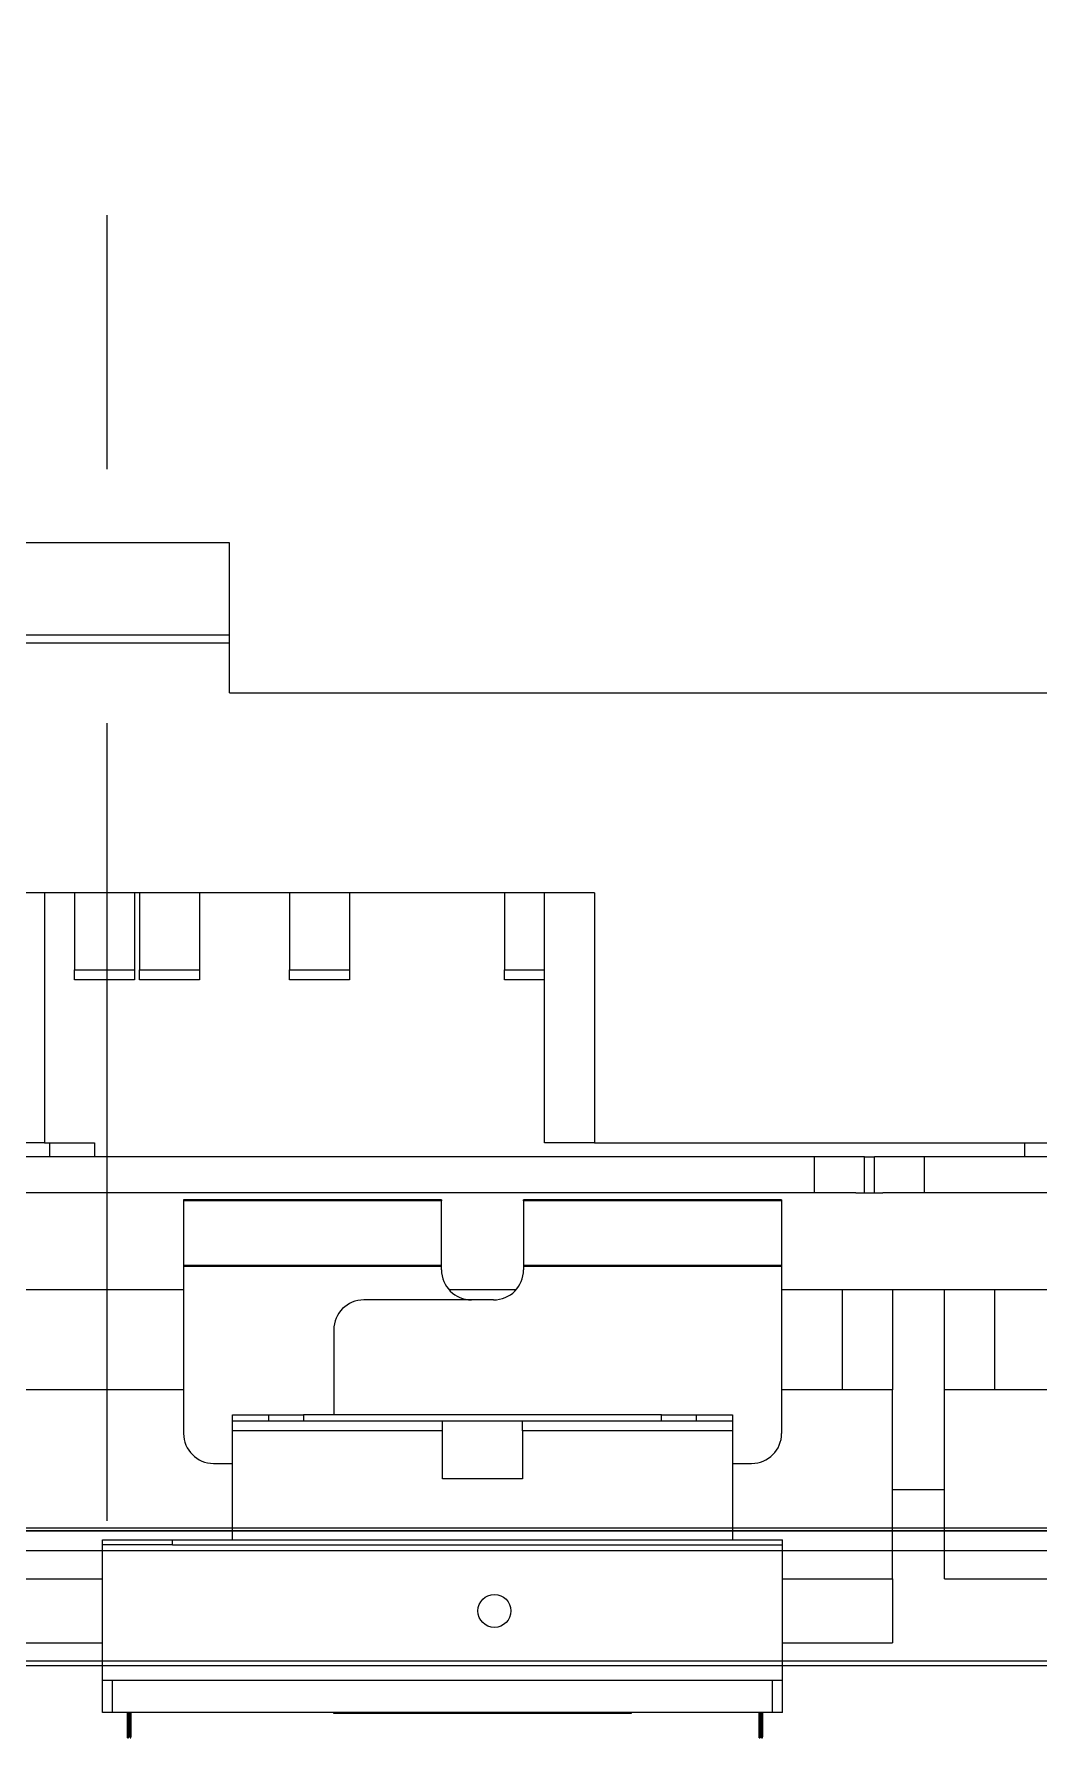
# Model space of a CAD drawing. Extents: x 500 to 100500, y -14500 to 21140.
# Drawn here: x 7255.5 to 7355.9, y -7008.7 to -6838.4 of the extents above; entities that cross this region are included whole.
import ezdxf

# ---------------------------------------------------------------- set-up
doc = ezdxf.new("R2010")
doc.units = 0
doc.linetypes.add('CENTER', pattern=[10.16, 6.35, -1.27, 1.27, -1.27])
doc.layers.get('0').update_dxf_attribs({"linetype": 'CONTINUOUS'})
doc.layers.add('Center', color=1, linetype='CENTER')

# ---------------------------------------------------------------- blocks, each defined once
blk = doc.blocks.new('SP R')
at = {"color": 3}
for p, q in [((17121.34, -97458.31), (18255.34, -97458.31)), ((18255.34, -97460.31), (17121.34, -97460.31)), ((17121.34, -97471.31), (18255.34, -97471.31)), ((18255.34, -97471.81), (17121.34, -97471.81))]:
    blk.add_line(p, q, dxfattribs=at)
blk.add_circle((17403.34, -97466.31), 1.65, dxfattribs=at)
blk = doc.blocks.new('KJVision F')
at = {"layer": 'Center', "ltscale": 20}
blk.add_line((8497.12, -70631.77, -10.47), (8497.12, -72337.14, -10.47), dxfattribs=at)
blk = doc.blocks.new('KJprobe Card F')
at = {"color": 6}
for p, q in [((30942.2, -77369.49, 43.99), (30857.2, -77369.49, 43.99)), ((30942.2, -77384.49, 43.99), (30942.2, -77369.49, 43.99)), ((30911, -77378.69, 43.99), (30942.2, -77378.69, 43.99)), ((30911.7, -77379.49, 43.99), (30942.2, -77379.49, 43.99)), ((30942.2, -77384.49, 43.99), (31148.7, -77384.49, 43.99)), ((30978.7, -77404.49, 43.99), (30918.7, -77404.49, 43.99)), ((30923.7, -77404.49, 43.99), (30923.7, -77429.49, 43.99)), ((30926.7, -77404.49, 43.99), (30926.7, -77412.19, 43.99)), ((30932.7, -77404.49, 43.99), (30932.7, -77412.19, 43.99)), ((30933.2, -77404.49, 43.99), (30933.2, -77412.19, 43.99)), ((30939.2, -77404.49, 43.99), (30939.2, -77412.19, 43.99)), ((30948.2, -77404.49, 43.99), (30948.2, -77412.19, 43.99)), ((30954.2, -77404.49, 43.99), (30954.2, -77412.19, 43.99)), ((30969.7, -77404.49, 43.99), (30969.7, -77412.19, 43.99)), ((30973.7, -77429.49, 43.99), (30973.7, -77404.49, 43.99)), ((30978.7, -77404.49, 43.99), (30978.7, -77429.49, 43.99)), ((30926.7, -77412.19, 43.99), (30932.7, -77412.19, 43.99)), ((30926.7, -77413.19, 43.99), (30926.7, -77412.19, 43.99)), ((30932.7, -77412.19, 43.99), (30932.7, -77413.19, 43.99)), ((30933.2, -77412.19, 43.99), (30939.2, -77412.19, 43.99)), ((30933.2, -77413.19, 43.99), (30933.2, -77412.19, 43.99)), ((30939.2, -77412.19, 43.99), (30939.2, -77413.19, 43.99)), ((30948.2, -77412.19, 43.99), (30954.2, -77412.19, 43.99)), ((30948.2, -77413.19, 43.99), (30948.2, -77412.19, 43.99)), ((30954.2, -77412.19, 43.99), (30954.2, -77413.19, 43.99)), ((30969.7, -77412.19, 43.99), (30973.7, -77412.19, 43.99)), ((30969.7, -77413.19, 43.99), (30969.7, -77412.19, 43.99)), ((30932.7, -77413.19, 43.99), (30926.7, -77413.19, 43.99)), ((30939.2, -77413.19, 43.99), (30933.2, -77413.19, 43.99)), ((30954.2, -77413.19, 43.99), (30948.2, -77413.19, 43.99)), ((30973.7, -77413.19, 43.99), (30969.7, -77413.19, 43.99)), ((30923.7, -77429.49, 43.99), (30918.7, -77429.49, 43.99)), ((30923.7, -77429.49, 43.99), (30924.2, -77429.49, 43.99)), ((30924.2, -77429.49, 43.99), (30928.7, -77429.49, 43.99)), ((30924.2, -77429.49, 43.99), (30924.2, -77430.89, 43.99)), ((30928.7, -77429.49, 43.99), (30928.7, -77430.89, 43.99)), ((30978.7, -77429.49, 43.99), (30973.7, -77429.49, 43.99)), ((30978.7, -77429.49, 43.99), (31528.7, -77429.49, 43.99)), ((31021.7, -77429.49, 43.99), (31021.7, -77430.89, 43.99)), ((31000.7, -77430.89, 43.99), (30498.7, -77430.89, 43.99)), ((31000.7, -77434.49, 43.99), (31000.7, -77430.89, 43.99)), ((31005.7, -77430.89, 43.99), (31000.7, -77430.89, 43.99)), ((31005.7, -77430.89, 43.99), (31006.7, -77430.89, 43.99)), ((31005.7, -77434.49, 43.99), (31005.7, -77430.89, 43.99)), ((31006.7, -77434.49, 43.99), (31006.7, -77430.89, 43.99)), ((31011.7, -77430.89, 43.99), (31006.7, -77430.89, 43.99)), ((31011.7, -77434.49, 43.99), (31011.7, -77430.89, 43.99)), ((31248.2, -77430.89, 43.99), (31011.7, -77430.89, 43.99)), ((31000.7, -77434.49, 43.99), (30498.7, -77434.49, 43.99)), ((31004.84, -77434.49, 43.99), (31000.7, -77434.49, 43.99)), ((31004.84, -77434.49, 43.99), (31007.55, -77434.49, 43.99)), ((31011.7, -77434.49, 43.99), (31007.55, -77434.49, 43.99)), ((31248.2, -77434.49, 43.99), (31011.7, -77434.49, 43.99)), ((30937.62, -77435.19, 43.99), (30937.62, -77435.29, 43.99)), ((30963.41, -77435.19, 43.99), (30937.62, -77435.19, 43.99)), ((30963.41, -77435.29, 43.99), (30937.62, -77435.29, 43.99)), ((30937.62, -77435.29, 43.99), (30937.62, -77435.3, 43.99)), ((30963.41, -77435.3, 43.99), (30937.62, -77435.3, 43.99)), ((30937.62, -77435.3, 43.99), (30937.62, -77441.76, 43.99)), ((30963.41, -77435.19, 43.99), (30963.41, -77435.29, 43.99)), ((30963.41, -77435.3, 43.99), (30963.41, -77435.29, 43.99)), ((30963.41, -77441.76, 43.99), (30963.41, -77435.3, 43.99)), ((30997.42, -77435.19, 43.99), (30971.62, -77435.19, 43.99)), ((30971.62, -77435.29, 43.99), (30971.62, -77435.19, 43.99)), ((30997.42, -77435.29, 43.99), (30971.62, -77435.29, 43.99)), ((30971.62, -77435.29, 43.99), (30971.62, -77435.3, 43.99)), ((30997.42, -77435.3, 43.99), (30971.62, -77435.3, 43.99)), ((30971.62, -77435.3, 43.99), (30971.62, -77441.76, 43.99)), ((30997.42, -77435.19, 43.99), (30997.42, -77435.29, 43.99)), ((30997.42, -77435.29, 43.99), (30997.42, -77435.3, 43.99)), ((30997.42, -77435.3, 43.99), (30997.42, -77441.76, 43.99)), ((30963.41, -77441.76, 43.99), (30937.62, -77441.76, 43.99)), ((30937.62, -77441.76, 43.99), (30937.62, -77441.86, 43.99)), ((30963.41, -77441.86, 43.99), (30937.62, -77441.86, 43.99)), ((30937.62, -77441.86, 43.99), (30937.62, -77458.54, 43.99)), ((30963.41, -77441.86, 43.99), (30963.41, -77441.76, 43.99)), ((30963.41, -77442.19, 43.99), (30963.41, -77441.86, 43.99)), ((30997.42, -77441.76, 43.99), (30971.62, -77441.76, 43.99)), ((30971.62, -77441.76, 43.99), (30971.62, -77441.86, 43.99)), ((30997.42, -77441.86, 43.99), (30971.62, -77441.86, 43.99)), ((30971.62, -77441.86, 43.99), (30971.62, -77442.19, 43.99)), ((30997.42, -77441.76, 43.99), (30997.42, -77441.86, 43.99)), ((30997.42, -77441.86, 43.99), (30997.42, -77458.54, 43.99)), ((30937.62, -77444.19, 43.99), (30921.65, -77444.19, 43.99)), ((30970.86, -77444.19, 43.99), (30964.17, -77444.19, 43.99)), ((31027.37, -77444.19, 43.99), (30997.42, -77444.19, 43.99)), ((31003.5, -77454.19, 43.99), (31003.5, -77444.19, 43.99)), ((31008.5, -77444.19, 43.99), (31008.5, -77454.19, 43.99)), ((31013.7, -77454.19, 43.99), (31013.7, -77444.19, 43.99)), ((31018.7, -77444.19, 43.99), (31018.7, -77454.19, 43.99)), ((30968.62, -77445.19, 43.99), (30955.64, -77445.19, 43.99)), ((30952.64, -77448.19, 43.99), (30952.64, -77456.69, 43.99)), ((30937.62, -77454.19, 43.99), (30921.65, -77454.19, 43.99)), ((31008.5, -77454.19, 43.99), (30997.42, -77454.19, 43.99)), ((31008.5, -77473.09, 43.99), (31008.5, -77454.19, 43.99)), ((31027.37, -77454.19, 43.99), (31013.7, -77454.19, 43.99)), ((31013.7, -77473.09, 43.99), (31013.7, -77454.19, 43.99)), ((30942.52, -77457.29, 43.99), (30942.52, -77456.69, 43.99)), ((30942.52, -77456.69, 43.99), (30946.12, -77456.69, 43.99)), ((30946.12, -77456.69, 43.99), (30949.62, -77456.69, 43.99)), ((30946.12, -77456.69, 43.99), (30946.12, -77457.29, 43.99)), ((30949.62, -77456.69, 43.99), (30949.62, -77457.29, 43.99)), ((30985.42, -77456.69, 43.99), (30949.62, -77456.69, 43.99)), ((30985.42, -77457.29, 43.99), (30985.42, -77456.69, 43.99)), ((30985.42, -77456.69, 43.99), (30988.92, -77456.69, 43.99)), ((30988.92, -77456.69, 43.99), (30992.52, -77456.69, 43.99)), ((30988.92, -77457.29, 43.99), (30988.92, -77456.69, 43.99)), ((30992.52, -77456.69, 43.99), (30992.52, -77457.29, 43.99)), ((30942.52, -77457.29, 43.99), (30963.52, -77457.29, 43.99)), ((30942.52, -77458.29, 43.99), (30942.52, -77457.29, 43.99)), ((30963.52, -77458.29, 43.99), (30942.52, -77458.29, 43.99)), ((30942.52, -77469.19, 43.99), (30942.52, -77458.29, 43.99)), ((30963.52, -77458.29, 43.99), (30963.52, -77457.29, 43.99)), ((30963.52, -77457.29, 43.99), (30971.52, -77457.29, 43.99)), ((30963.52, -77463.09, 43.99), (30963.52, -77458.29, 43.99)), ((30971.52, -77457.29, 43.99), (30992.52, -77457.29, 43.99)), ((30971.52, -77458.29, 43.99), (30971.52, -77457.29, 43.99)), ((30992.52, -77458.29, 43.99), (30971.52, -77458.29, 43.99)), ((30971.52, -77458.29, 43.99), (30971.52, -77463.09, 43.99)), ((30992.52, -77457.29, 43.99), (30992.52, -77458.29, 43.99)), ((30992.52, -77458.29, 43.99), (30992.52, -77469.19, 43.99)), ((30940.62, -77461.54, 43.99), (30942.52, -77461.54, 43.99)), ((30992.52, -77461.54, 43.99), (30994.42, -77461.54, 43.99)), ((30971.52, -77463.09, 43.99), (30963.52, -77463.09, 43.99)), ((31013.7, -77464.19, 43.99), (31008.5, -77464.19, 43.99)), ((30929.52, -77469.19, 43.99), (30936.52, -77469.19, 43.99)), ((30929.52, -77469.69, 43.99), (30929.52, -77469.19, 43.99)), ((30936.52, -77469.69, 43.99), (30929.52, -77469.69, 43.99)), ((30929.52, -77483.23, 43.99), (30929.52, -77469.69, 43.99)), ((30936.52, -77469.69, 43.99), (30936.52, -77469.19, 43.99)), ((30936.52, -77469.19, 43.99), (30942.52, -77469.19, 43.99)), ((30936.52, -77469.69, 43.99), (30997.52, -77469.69, 43.99)), ((30942.52, -77469.19, 43.99), (30992.52, -77469.19, 43.99)), ((30992.52, -77469.19, 43.99), (30997.52, -77469.19, 43.99)), ((30997.52, -77469.69, 43.99), (30997.52, -77469.19, 43.99)), ((30997.52, -77483.23, 43.99), (30997.52, -77469.69, 43.99)), ((30916.75, -77473.09, 43.99), (30929.52, -77473.09, 43.99)), ((30997.52, -77473.09, 43.99), (31008.5, -77473.09, 43.99)), ((31008.5, -77473.09, 43.99), (31008.5, -77479.49, 43.99)), ((31013.7, -77473.09, 43.99), (31024.6, -77473.09, 43.99)), ((30916.75, -77479.49, 43.99), (30929.52, -77479.49, 43.99)), ((30997.52, -77479.49, 43.99), (31008.5, -77479.49, 43.99)), ((30997.52, -77483.23, 43.99), (30929.52, -77483.23, 43.99)), ((30929.52, -77486.43, 43.99), (30929.52, -77483.23, 43.99)), ((30930.52, -77486.43, 43.99), (30930.52, -77483.23, 43.99)), ((30996.52, -77483.23, 43.99), (30930.52, -77483.23, 43.99)), ((30996.52, -77486.43, 43.99), (30996.52, -77483.23, 43.99)), ((30997.52, -77486.43, 43.99), (30997.52, -77483.23, 43.99)), ((30930.52, -77486.43, 43.99), (30929.52, -77486.43, 43.99)), ((30996.52, -77486.43, 43.99), (30930.52, -77486.43, 43.99)), ((30932.01, -77486.44, 43.99), (30932.01, -77486.43, 43.99)), ((30932.13, -77486.44, 43.99), (30932.01, -77486.44, 43.99)), ((30932.03, -77487.61, 43.99), (30932.03, -77486.44, 43.99)), ((30932.11, -77487.61, 43.99), (30932.03, -77487.61, 43.99)), ((30932.03, -77487.66, 43.99), (30932.03, -77487.61, 43.99)), ((30932.03, -77487.66, 43.99), (30932.11, -77487.66, 43.99)), ((30932.03, -77488.89, 43.99), (30932.03, -77487.66, 43.99)), ((30932.11, -77486.44, 43.99), (30932.11, -77487.61, 43.99)), ((30932.11, -77487.66, 43.99), (30932.11, -77487.61, 43.99)), ((30932.11, -77487.66, 43.99), (30932.11, -77488.89, 43.99)), ((30932.13, -77486.44, 43.99), (30932.13, -77486.43, 43.99)), ((30932.25, -77486.44, 43.99), (30932.25, -77486.43, 43.99)), ((30932.37, -77486.44, 43.99), (30932.25, -77486.44, 43.99)), ((30932.27, -77487.61, 43.99), (30932.27, -77486.44, 43.99)), ((30932.35, -77487.61, 43.99), (30932.27, -77487.61, 43.99)), ((30932.27, -77487.66, 43.99), (30932.27, -77487.61, 43.99)), ((30932.27, -77487.66, 43.99), (30932.35, -77487.66, 43.99)), ((30932.27, -77488.89, 43.99), (30932.27, -77487.66, 43.99)), ((30932.35, -77486.44, 43.99), (30932.35, -77487.61, 43.99)), ((30932.35, -77487.66, 43.99), (30932.35, -77487.61, 43.99)), ((30932.35, -77487.66, 43.99), (30932.35, -77488.89, 43.99)), ((30932.37, -77486.44, 43.99), (30932.37, -77486.43, 43.99)), ((30952.64, -77486.44, 43.99), (30952.64, -77486.43, 43.99)), ((30952.64, -77486.54, 43.99), (30952.64, -77486.44, 43.99)), ((30982.39, -77486.44, 43.99), (30952.64, -77486.44, 43.99)), ((30952.89, -77486.44, 43.99), (30952.64, -77486.44, 43.99)), ((30982.39, -77486.54, 43.99), (30952.64, -77486.54, 43.99)), ((30952.89, -77486.44, 43.99), (30952.89, -77486.43, 43.99)), ((30953.14, -77486.44, 43.99), (30953.14, -77486.43, 43.99)), ((30953.39, -77486.44, 43.99), (30953.14, -77486.44, 43.99)), ((30953.39, -77486.44, 43.99), (30953.39, -77486.43, 43.99)), ((30953.64, -77486.44, 43.99), (30953.64, -77486.43, 43.99)), ((30953.89, -77486.44, 43.99), (30953.64, -77486.44, 43.99)), ((30953.89, -77486.44, 43.99), (30953.89, -77486.43, 43.99)), ((30954.14, -77486.44, 43.99), (30954.14, -77486.43, 43.99)), ((30954.39, -77486.44, 43.99), (30954.14, -77486.44, 43.99)), ((30954.39, -77486.44, 43.99), (30954.39, -77486.43, 43.99)), ((30954.64, -77486.44, 43.99), (30954.64, -77486.43, 43.99)), ((30954.89, -77486.44, 43.99), (30954.64, -77486.44, 43.99)), ((30954.89, -77486.44, 43.99), (30954.89, -77486.43, 43.99)), ((30955.14, -77486.44, 43.99), (30955.14, -77486.43, 43.99)), ((30955.39, -77486.44, 43.99), (30955.14, -77486.44, 43.99)), ((30955.39, -77486.44, 43.99), (30955.39, -77486.43, 43.99)), ((30955.64, -77486.44, 43.99), (30955.64, -77486.43, 43.99)), ((30955.89, -77486.44, 43.99), (30955.64, -77486.44, 43.99)), ((30955.89, -77486.44, 43.99), (30955.89, -77486.43, 43.99)), ((30956.14, -77486.44, 43.99), (30956.14, -77486.43, 43.99)), ((30956.39, -77486.44, 43.99), (30956.14, -77486.44, 43.99)), ((30956.39, -77486.44, 43.99), (30956.39, -77486.43, 43.99)), ((30956.64, -77486.44, 43.99), (30956.64, -77486.43, 43.99)), ((30956.89, -77486.44, 43.99), (30956.64, -77486.44, 43.99)), ((30956.89, -77486.44, 43.99), (30956.89, -77486.43, 43.99)), ((30957.14, -77486.44, 43.99), (30957.14, -77486.43, 43.99)), ((30957.39, -77486.44, 43.99), (30957.14, -77486.44, 43.99)), ((30957.39, -77486.44, 43.99), (30957.39, -77486.43, 43.99)), ((30957.64, -77486.44, 43.99), (30957.64, -77486.43, 43.99)), ((30957.89, -77486.44, 43.99), (30957.64, -77486.44, 43.99)), ((30957.89, -77486.44, 43.99), (30957.89, -77486.43, 43.99)), ((30958.14, -77486.44, 43.99), (30958.14, -77486.43, 43.99)), ((30958.39, -77486.44, 43.99), (30958.14, -77486.44, 43.99)), ((30958.39, -77486.44, 43.99), (30958.39, -77486.43, 43.99)), ((30958.64, -77486.44, 43.99), (30958.64, -77486.43, 43.99)), ((30958.89, -77486.44, 43.99), (30958.64, -77486.44, 43.99)), ((30958.89, -77486.44, 43.99), (30958.89, -77486.43, 43.99)), ((30959.14, -77486.44, 43.99), (30959.14, -77486.43, 43.99)), ((30959.39, -77486.44, 43.99), (30959.14, -77486.44, 43.99)), ((30959.39, -77486.44, 43.99), (30959.39, -77486.43, 43.99)), ((30959.64, -77486.44, 43.99), (30959.64, -77486.43, 43.99)), ((30959.89, -77486.44, 43.99), (30959.64, -77486.44, 43.99)), ((30959.89, -77486.44, 43.99), (30959.89, -77486.43, 43.99)), ((30960.14, -77486.44, 43.99), (30960.14, -77486.43, 43.99)), ((30960.39, -77486.44, 43.99), (30960.14, -77486.44, 43.99)), ((30960.39, -77486.44, 43.99), (30960.39, -77486.43, 43.99)), ((30960.64, -77486.44, 43.99), (30960.64, -77486.43, 43.99)), ((30960.89, -77486.44, 43.99), (30960.64, -77486.44, 43.99)), ((30960.89, -77486.44, 43.99), (30960.89, -77486.43, 43.99)), ((30961.14, -77486.44, 43.99), (30961.14, -77486.43, 43.99)), ((30961.39, -77486.44, 43.99), (30961.14, -77486.44, 43.99)), ((30961.39, -77486.44, 43.99), (30961.39, -77486.43, 43.99)), ((30961.64, -77486.44, 43.99), (30961.64, -77486.43, 43.99)), ((30961.89, -77486.44, 43.99), (30961.64, -77486.44, 43.99)), ((30961.89, -77486.44, 43.99), (30961.89, -77486.43, 43.99)), ((30962.14, -77486.44, 43.99), (30962.14, -77486.43, 43.99)), ((30962.39, -77486.44, 43.99), (30962.14, -77486.44, 43.99)), ((30962.39, -77486.44, 43.99), (30962.39, -77486.43, 43.99)), ((30962.64, -77486.44, 43.99), (30962.64, -77486.43, 43.99)), ((30962.89, -77486.44, 43.99), (30962.64, -77486.44, 43.99)), ((30962.89, -77486.44, 43.99), (30962.89, -77486.43, 43.99)), ((30963.14, -77486.44, 43.99), (30963.14, -77486.43, 43.99)), ((30963.39, -77486.44, 43.99), (30963.14, -77486.44, 43.99)), ((30963.39, -77486.44, 43.99), (30963.39, -77486.43, 43.99)), ((30963.64, -77486.44, 43.99), (30963.64, -77486.43, 43.99)), ((30963.89, -77486.44, 43.99), (30963.64, -77486.44, 43.99)), ((30963.89, -77486.44, 43.99), (30963.89, -77486.43, 43.99)), ((30964.14, -77486.44, 43.99), (30964.14, -77486.43, 43.99)), ((30964.39, -77486.44, 43.99), (30964.14, -77486.44, 43.99)), ((30964.39, -77486.44, 43.99), (30964.39, -77486.43, 43.99)), ((30964.64, -77486.44, 43.99), (30964.64, -77486.43, 43.99)), ((30964.89, -77486.44, 43.99), (30964.64, -77486.44, 43.99)), ((30964.89, -77486.44, 43.99), (30964.89, -77486.43, 43.99)), ((30965.14, -77486.44, 43.99), (30965.14, -77486.43, 43.99)), ((30965.39, -77486.44, 43.99), (30965.14, -77486.44, 43.99)), ((30965.39, -77486.44, 43.99), (30965.39, -77486.43, 43.99)), ((30965.64, -77486.44, 43.99), (30965.64, -77486.43, 43.99)), ((30965.89, -77486.44, 43.99), (30965.64, -77486.44, 43.99)), ((30965.89, -77486.44, 43.99), (30965.89, -77486.43, 43.99)), ((30966.14, -77486.44, 43.99), (30966.14, -77486.43, 43.99)), ((30966.39, -77486.44, 43.99), (30966.14, -77486.44, 43.99)), ((30966.39, -77486.44, 43.99), (30966.39, -77486.43, 43.99)), ((30966.64, -77486.44, 43.99), (30966.64, -77486.43, 43.99)), ((30966.89, -77486.44, 43.99), (30966.64, -77486.44, 43.99)), ((30966.89, -77486.44, 43.99), (30966.89, -77486.43, 43.99)), ((30967.14, -77486.44, 43.99), (30967.14, -77486.43, 43.99)), ((30967.39, -77486.44, 43.99), (30967.14, -77486.44, 43.99)), ((30967.39, -77486.44, 43.99), (30967.39, -77486.43, 43.99)), ((30967.64, -77486.44, 43.99), (30967.64, -77486.43, 43.99)), ((30967.89, -77486.44, 43.99), (30967.64, -77486.44, 43.99)), ((30967.89, -77486.44, 43.99), (30967.89, -77486.43, 43.99)), ((30968.14, -77486.44, 43.99), (30968.14, -77486.43, 43.99)), ((30968.39, -77486.44, 43.99), (30968.14, -77486.44, 43.99)), ((30968.39, -77486.44, 43.99), (30968.39, -77486.43, 43.99)), ((30968.64, -77486.44, 43.99), (30968.64, -77486.43, 43.99)), ((30968.89, -77486.44, 43.99), (30968.64, -77486.44, 43.99)), ((30968.89, -77486.44, 43.99), (30968.89, -77486.43, 43.99)), ((30969.14, -77486.44, 43.99), (30969.14, -77486.43, 43.99)), ((30969.39, -77486.44, 43.99), (30969.14, -77486.44, 43.99)), ((30969.39, -77486.44, 43.99), (30969.39, -77486.43, 43.99)), ((30969.64, -77486.44, 43.99), (30969.64, -77486.43, 43.99)), ((30969.89, -77486.44, 43.99), (30969.64, -77486.44, 43.99)), ((30969.89, -77486.44, 43.99), (30969.89, -77486.43, 43.99)), ((30970.14, -77486.44, 43.99), (30970.14, -77486.43, 43.99)), ((30970.39, -77486.44, 43.99), (30970.14, -77486.44, 43.99)), ((30970.39, -77486.44, 43.99), (30970.39, -77486.43, 43.99)), ((30970.64, -77486.44, 43.99), (30970.64, -77486.43, 43.99)), ((30970.89, -77486.44, 43.99), (30970.64, -77486.44, 43.99)), ((30970.89, -77486.44, 43.99), (30970.89, -77486.43, 43.99)), ((30971.14, -77486.44, 43.99), (30971.14, -77486.43, 43.99)), ((30971.39, -77486.44, 43.99), (30971.14, -77486.44, 43.99)), ((30971.39, -77486.44, 43.99), (30971.39, -77486.43, 43.99)), ((30971.64, -77486.44, 43.99), (30971.64, -77486.43, 43.99)), ((30971.89, -77486.44, 43.99), (30971.64, -77486.44, 43.99)), ((30971.89, -77486.44, 43.99), (30971.89, -77486.43, 43.99)), ((30972.14, -77486.44, 43.99), (30972.14, -77486.43, 43.99)), ((30972.39, -77486.44, 43.99), (30972.14, -77486.44, 43.99)), ((30972.39, -77486.44, 43.99), (30972.39, -77486.43, 43.99)), ((30972.64, -77486.44, 43.99), (30972.64, -77486.43, 43.99)), ((30972.89, -77486.44, 43.99), (30972.64, -77486.44, 43.99)), ((30972.89, -77486.44, 43.99), (30972.89, -77486.43, 43.99)), ((30973.14, -77486.44, 43.99), (30973.14, -77486.43, 43.99)), ((30973.39, -77486.44, 43.99), (30973.14, -77486.44, 43.99)), ((30973.39, -77486.44, 43.99), (30973.39, -77486.43, 43.99)), ((30973.64, -77486.44, 43.99), (30973.64, -77486.43, 43.99)), ((30973.89, -77486.44, 43.99), (30973.64, -77486.44, 43.99)), ((30973.89, -77486.44, 43.99), (30973.89, -77486.43, 43.99)), ((30974.14, -77486.44, 43.99), (30974.14, -77486.43, 43.99)), ((30974.39, -77486.44, 43.99), (30974.14, -77486.44, 43.99)), ((30974.39, -77486.44, 43.99), (30974.39, -77486.43, 43.99)), ((30974.64, -77486.44, 43.99), (30974.64, -77486.43, 43.99)), ((30974.89, -77486.44, 43.99), (30974.64, -77486.44, 43.99)), ((30974.89, -77486.44, 43.99), (30974.89, -77486.43, 43.99)), ((30975.14, -77486.44, 43.99), (30975.14, -77486.43, 43.99)), ((30975.39, -77486.44, 43.99), (30975.14, -77486.44, 43.99)), ((30975.39, -77486.44, 43.99), (30975.39, -77486.43, 43.99)), ((30975.64, -77486.44, 43.99), (30975.64, -77486.43, 43.99)), ((30975.89, -77486.44, 43.99), (30975.64, -77486.44, 43.99)), ((30975.89, -77486.44, 43.99), (30975.89, -77486.43, 43.99)), ((30976.14, -77486.44, 43.99), (30976.14, -77486.43, 43.99)), ((30976.39, -77486.44, 43.99), (30976.14, -77486.44, 43.99)), ((30976.39, -77486.44, 43.99), (30976.39, -77486.43, 43.99)), ((30976.64, -77486.44, 43.99), (30976.64, -77486.43, 43.99)), ((30976.89, -77486.44, 43.99), (30976.64, -77486.44, 43.99)), ((30976.89, -77486.44, 43.99), (30976.89, -77486.43, 43.99)), ((30977.14, -77486.44, 43.99), (30977.14, -77486.43, 43.99)), ((30977.39, -77486.44, 43.99), (30977.14, -77486.44, 43.99)), ((30977.39, -77486.44, 43.99), (30977.39, -77486.43, 43.99)), ((30977.64, -77486.44, 43.99), (30977.64, -77486.43, 43.99)), ((30977.89, -77486.44, 43.99), (30977.64, -77486.44, 43.99)), ((30977.89, -77486.44, 43.99), (30977.89, -77486.43, 43.99)), ((30978.14, -77486.44, 43.99), (30978.14, -77486.43, 43.99)), ((30978.39, -77486.44, 43.99), (30978.14, -77486.44, 43.99)), ((30978.39, -77486.44, 43.99), (30978.39, -77486.43, 43.99)), ((30978.64, -77486.44, 43.99), (30978.64, -77486.43, 43.99)), ((30978.89, -77486.44, 43.99), (30978.64, -77486.44, 43.99)), ((30978.89, -77486.44, 43.99), (30978.89, -77486.43, 43.99)), ((30979.14, -77486.44, 43.99), (30979.14, -77486.43, 43.99)), ((30979.39, -77486.44, 43.99), (30979.14, -77486.44, 43.99)), ((30979.39, -77486.44, 43.99), (30979.39, -77486.43, 43.99)), ((30979.64, -77486.44, 43.99), (30979.64, -77486.43, 43.99)), ((30979.89, -77486.44, 43.99), (30979.64, -77486.44, 43.99)), ((30979.89, -77486.44, 43.99), (30979.89, -77486.43, 43.99)), ((30980.14, -77486.44, 43.99), (30980.14, -77486.43, 43.99)), ((30980.39, -77486.44, 43.99), (30980.14, -77486.44, 43.99)), ((30980.39, -77486.44, 43.99), (30980.39, -77486.43, 43.99)), ((30980.64, -77486.44, 43.99), (30980.64, -77486.43, 43.99)), ((30980.89, -77486.44, 43.99), (30980.64, -77486.44, 43.99)), ((30980.89, -77486.44, 43.99), (30980.89, -77486.43, 43.99)), ((30981.14, -77486.44, 43.99), (30981.14, -77486.43, 43.99)), ((30981.39, -77486.44, 43.99), (30981.14, -77486.44, 43.99)), ((30981.39, -77486.44, 43.99), (30981.39, -77486.43, 43.99)), ((30981.64, -77486.44, 43.99), (30981.64, -77486.43, 43.99)), ((30981.89, -77486.44, 43.99), (30981.64, -77486.44, 43.99)), ((30981.89, -77486.44, 43.99), (30981.89, -77486.43, 43.99)), ((30982.14, -77486.44, 43.99), (30982.14, -77486.43, 43.99)), ((30982.39, -77486.44, 43.99), (30982.14, -77486.44, 43.99)), ((30982.39, -77486.44, 43.99), (30982.39, -77486.43, 43.99)), ((30982.39, -77486.44, 43.99), (30982.39, -77486.54, 43.99)), ((30995.18, -77487.61, 43.99), (30995.18, -77486.43, 43.99)), ((30995.26, -77487.61, 43.99), (30995.18, -77487.61, 43.99)), ((30995.18, -77487.66, 43.99), (30995.18, -77487.61, 43.99)), ((30995.18, -77488.89, 43.99), (30995.18, -77487.66, 43.99)), ((30995.18, -77487.66, 43.99), (30995.26, -77487.66, 43.99)), ((30995.23, -77486.44, 43.99), (30995.23, -77486.43, 43.99)), ((30995.35, -77486.44, 43.99), (30995.23, -77486.44, 43.99)), ((30995.26, -77486.44, 43.99), (30995.26, -77487.61, 43.99)), ((30995.26, -77487.66, 43.99), (30995.26, -77487.61, 43.99)), ((30995.26, -77487.66, 43.99), (30995.26, -77488.89, 43.99)), ((30995.35, -77486.44, 43.99), (30995.35, -77486.43, 43.99)), ((30995.42, -77487.61, 43.99), (30995.42, -77486.43, 43.99)), ((30995.5, -77487.61, 43.99), (30995.42, -77487.61, 43.99)), ((30995.42, -77487.66, 43.99), (30995.42, -77487.61, 43.99)), ((30995.42, -77487.66, 43.99), (30995.5, -77487.66, 43.99)), ((30995.42, -77488.89, 43.99), (30995.42, -77487.66, 43.99)), ((30995.47, -77486.44, 43.99), (30995.47, -77486.43, 43.99)), ((30995.59, -77486.44, 43.99), (30995.47, -77486.44, 43.99)), ((30995.5, -77486.44, 43.99), (30995.5, -77487.61, 43.99)), ((30995.5, -77487.66, 43.99), (30995.5, -77487.61, 43.99)), ((30995.5, -77487.66, 43.99), (30995.5, -77488.89, 43.99)), ((30995.59, -77486.44, 43.99), (30995.59, -77486.43, 43.99)), ((30997.52, -77486.43, 43.99), (30996.52, -77486.43, 43.99)), ((30932.11, -77488.89, 43.99), (30932.03, -77488.89, 43.99)), ((30932.03, -77488.9, 43.99), (30932.03, -77488.89, 43.99)), ((30932.03, -77488.9, 43.99), (30932.11, -77488.9, 43.99)), ((30932.03, -77488.98, 43.99), (30932.03, -77488.9, 43.99)), ((30932.11, -77488.98, 43.99), (30932.03, -77488.98, 43.99)), ((30932.03, -77488.99, 43.99), (30932.03, -77488.98, 43.99)), ((30932.03, -77488.99, 43.99), (30932.11, -77488.99, 43.99)), ((30932.03, -77488.99, 43.99), (30932.11, -77488.99, 43.99)), ((30932.03, -77488.99, 43.99), (30932.03, -77488.99, 43.99)), ((30932.11, -77488.9, 43.99), (30932.11, -77488.89, 43.99)), ((30932.11, -77488.98, 43.99), (30932.11, -77488.9, 43.99)), ((30932.11, -77488.99, 43.99), (30932.11, -77488.98, 43.99)), ((30932.11, -77488.99, 43.99), (30932.11, -77488.99, 43.99)), ((30932.35, -77488.89, 43.99), (30932.27, -77488.89, 43.99)), ((30932.27, -77488.9, 43.99), (30932.27, -77488.89, 43.99)), ((30932.27, -77488.9, 43.99), (30932.35, -77488.9, 43.99)), ((30932.27, -77488.98, 43.99), (30932.27, -77488.9, 43.99)), ((30932.35, -77488.98, 43.99), (30932.27, -77488.98, 43.99)), ((30932.27, -77488.99, 43.99), (30932.27, -77488.98, 43.99)), ((30932.27, -77488.99, 43.99), (30932.35, -77488.99, 43.99)), ((30932.27, -77488.99, 43.99), (30932.35, -77488.99, 43.99)), ((30932.27, -77488.99, 43.99), (30932.27, -77488.99, 43.99)), ((30932.35, -77488.9, 43.99), (30932.35, -77488.89, 43.99)), ((30932.35, -77488.98, 43.99), (30932.35, -77488.9, 43.99)), ((30932.35, -77488.99, 43.99), (30932.35, -77488.98, 43.99)), ((30932.35, -77488.99, 43.99), (30932.35, -77488.99, 43.99)), ((30995.26, -77488.89, 43.99), (30995.18, -77488.89, 43.99)), ((30995.18, -77488.9, 43.99), (30995.18, -77488.89, 43.99)), ((30995.18, -77488.9, 43.99), (30995.26, -77488.9, 43.99)), ((30995.18, -77488.98, 43.99), (30995.18, -77488.9, 43.99)), ((30995.26, -77488.98, 43.99), (30995.18, -77488.98, 43.99)), ((30995.18, -77488.99, 43.99), (30995.18, -77488.98, 43.99)), ((30995.18, -77488.99, 43.99), (30995.26, -77488.99, 43.99)), ((30995.18, -77488.99, 43.99), (30995.26, -77488.99, 43.99)), ((30995.18, -77488.99, 43.99), (30995.18, -77488.99, 43.99)), ((30995.26, -77488.9, 43.99), (30995.26, -77488.89, 43.99)), ((30995.26, -77488.98, 43.99), (30995.26, -77488.9, 43.99)), ((30995.26, -77488.99, 43.99), (30995.26, -77488.98, 43.99)), ((30995.26, -77488.99, 43.99), (30995.26, -77488.99, 43.99)), ((30995.5, -77488.89, 43.99), (30995.42, -77488.89, 43.99)), ((30995.42, -77488.9, 43.99), (30995.42, -77488.89, 43.99)), ((30995.42, -77488.9, 43.99), (30995.5, -77488.9, 43.99)), ((30995.42, -77488.98, 43.99), (30995.42, -77488.9, 43.99)), ((30995.5, -77488.98, 43.99), (30995.42, -77488.98, 43.99)), ((30995.42, -77488.99, 43.99), (30995.42, -77488.98, 43.99)), ((30995.42, -77488.99, 43.99), (30995.5, -77488.99, 43.99)), ((30995.42, -77488.99, 43.99), (30995.5, -77488.99, 43.99)), ((30995.42, -77488.99, 43.99), (30995.42, -77488.99, 43.99)), ((30995.5, -77488.9, 43.99), (30995.5, -77488.89, 43.99)), ((30995.5, -77488.98, 43.99), (30995.5, -77488.9, 43.99)), ((30995.5, -77488.99, 43.99), (30995.5, -77488.98, 43.99)), ((30995.5, -77488.99, 43.99), (30995.5, -77488.99, 43.99))]:
    blk.add_line(p, q, dxfattribs=at)
for centre, start, end in [((30966.41, -77442.19, 43.99), 180, 270), ((30968.62, -77442.19, 43.99), 270, 0), ((30955.64, -77448.19, 43.99), 90, 180), ((30940.62, -77458.54, 43.99), 180, 270), ((30994.42, -77458.54, 43.99), 270, 0)]:
    blk.add_arc(centre, 3, start, end, dxfattribs=at)
blk = doc.blocks.new('glass 1500')
at = {"color": 1, "elevation": -75.82}
blk.add_lwpolyline([(-6068.99, -93219.95), (-4568.99, -93219.95), (-4568.99, -93220.25), (-6068.99, -93220.25)], close=True, dxfattribs=at)

msp = doc.modelspace()

# ---------------------------------------------------------------- block references
for name, p in [('KJVision F', (-1234.37, 65350.1, -65.34)), ('KJprobe Card F', (-23667.2, 70480.25, -119.8))]:
    msp.add_blockref(name, p)
at = {"color": 0}
for name, p in [('SP R', (-10101.84, 90470.27, -75.82)), ('glass 1500', (12905.49, 86232.21))]:
    msp.add_blockref(name, p, dxfattribs=at)

doc.saveas('drawing.dxf')
